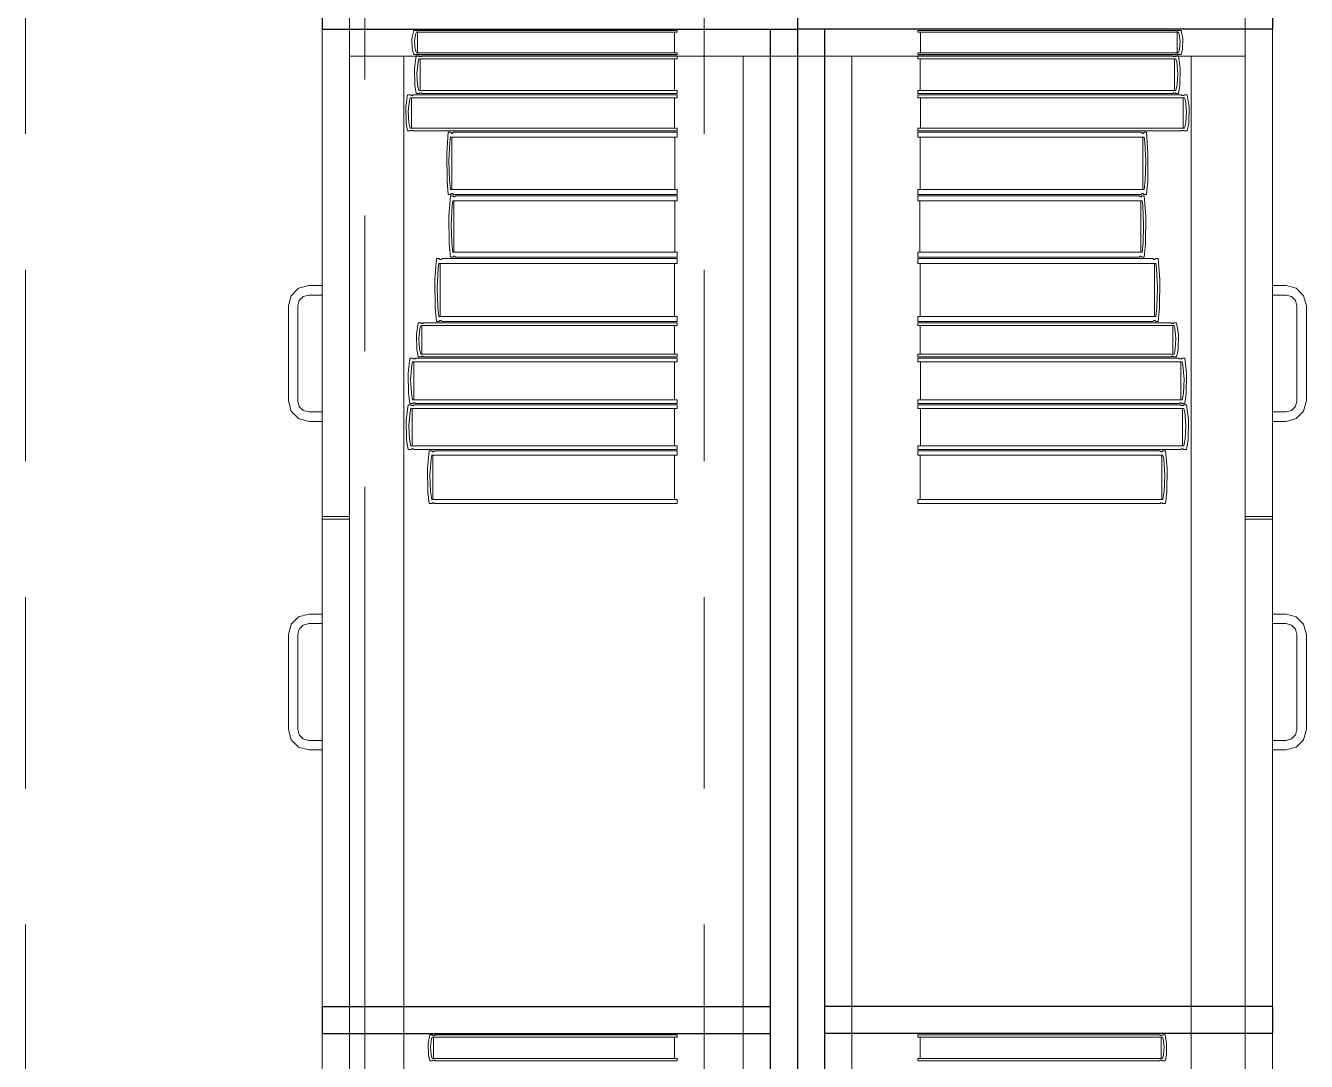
# Model space of a CAD drawing. Header units: inches. Extents: x -38 to 5698, y -33 to 92.
# Drawn here: x 293.57 to 294.514, y 13.527 to 14.29 of the extents above; entities that cross this region are included whole.
import ezdxf

# ---------------------------------------------------------------- set-up
doc = ezdxf.new("R2010")
doc.units = ezdxf.units.IN
doc.header["$MEASUREMENT"] = 0
doc.set_wipeout_variables(frame=1)
for name, pattern in [('Hidden Line', [0.195611, 0.141111, -0.0545]), ('Punto & Raya', [0.65, 0.5, -0.075, 0, -0.075]), ('Wipeout_Contour', [1, 0, -1])]:
    doc.linetypes.add(name, pattern=pattern)
for name, color, linetype in [('02 _ ARQ _ ALB _ Ejes Generales', 7, 'Continuous'), ('08 _ STR _ EXT _ 09 Vigas', 7, 'Continuous'), ('Interior - Mobiliario', 7, 'Continuous')]:
    doc.layers.add(name, color=color, linetype=linetype)

msp = doc.modelspace()

# ---------------------------------------------------------------- linework, layer by layer
at = {"layer": '08 _ STR _ EXT _ 09 Vigas', "color": 251, "linetype": 'Hidden Line', "lineweight": 13}
msp.add_line((293.57002, 7.7), (293.57002, 16.9), dxfattribs=at)
at = {"layer": 'Interior - Mobiliario', "color": 175, "linetype": 'Continuous', "lineweight": 13}
for p, q in [((293.8086, 12.82729), (293.8086, 14.28729)), ((293.8086, 14.28729), (294.1186, 14.28729)), ((294.1186, 14.28729), (294.1186, 12.82729)), ((294.1586, 14.28729), (294.1586, 12.82729)), ((294.4686, 14.28729), (294.1586, 14.28729)), ((294.4686, 12.82729), (294.4686, 14.28729)), ((293.85488, 14.27234), (293.85464, 14.28034)), ((293.8565, 14.27803), (293.85699, 14.27253)), ((294.4207, 14.27803), (294.42021, 14.27253)), ((294.42232, 14.27234), (294.42256, 14.28034)), ((293.8086, 14.26729), (293.8486, 14.26729)), ((293.8486, 14.26729), (294.0986, 14.26729)), ((293.85594, 14.26843), (293.85488, 14.27234)), ((293.85805, 14.26843), (293.85594, 14.26843)), ((293.85649, 14.2582), (293.85778, 14.26743)), ((293.85699, 14.27253), (293.85788, 14.26986)), ((293.85778, 14.26743), (293.85987, 14.26743)), ((293.85788, 14.26986), (294.04994, 14.26986)), ((293.85816, 14.2685), (293.85805, 14.26843)), ((293.8584, 14.2686), (293.85816, 14.2685)), ((293.85867, 14.26868), (293.8584, 14.2686)), ((293.85895, 14.26872), (293.85867, 14.26868)), ((293.85924, 14.26872), (293.85895, 14.26872)), ((293.85952, 14.26869), (293.85924, 14.26872)), ((293.85979, 14.26862), (293.85952, 14.26869)), ((293.86004, 14.26852), (293.85979, 14.26862)), ((293.85987, 14.26743), (293.86003, 14.26728)), ((293.86003, 14.26728), (293.86028, 14.26712)), ((293.8602, 14.26843), (293.86004, 14.26852)), ((294.04994, 14.26843), (293.8602, 14.26843)), ((293.86028, 14.26712), (293.86055, 14.26701)), ((293.86055, 14.26701), (293.86083, 14.26696)), ((293.86083, 14.26696), (293.86111, 14.26697)), ((293.86111, 14.26697), (293.86139, 14.26703)), ((293.86139, 14.26703), (293.86165, 14.26715)), ((293.86165, 14.26715), (293.86189, 14.26732)), ((293.86189, 14.26732), (293.862, 14.26743)), ((293.862, 14.26743), (294.04994, 14.26743)), ((294.04994, 14.26986), (294.04994, 14.26843)), ((294.04994, 14.26743), (294.04994, 14.26521)), ((294.4286, 14.26729), (294.1786, 14.26729)), ((294.41931, 14.26986), (294.22726, 14.26986)), ((294.22726, 14.26986), (294.22726, 14.26843)), ((294.22726, 14.26843), (294.417, 14.26843)), ((294.4152, 14.26743), (294.22726, 14.26743)), ((294.22726, 14.26743), (294.22726, 14.26521)), ((294.4153, 14.26732), (294.4152, 14.26743)), ((294.41555, 14.26715), (294.4153, 14.26732)), ((294.41581, 14.26703), (294.41555, 14.26715)), ((294.41609, 14.26697), (294.41581, 14.26703)), ((294.41637, 14.26696), (294.41609, 14.26697)), ((294.41665, 14.26701), (294.41637, 14.26696)), ((294.41692, 14.26712), (294.41665, 14.26701)), ((294.41717, 14.26728), (294.41692, 14.26712)), ((294.417, 14.26843), (294.41716, 14.26852)), ((294.41716, 14.26852), (294.41741, 14.26862)), ((294.41732, 14.26743), (294.41717, 14.26728)), ((294.41941, 14.26743), (294.41732, 14.26743)), ((294.41741, 14.26862), (294.41768, 14.26869)), ((294.41768, 14.26869), (294.41796, 14.26872)), ((294.41796, 14.26872), (294.41825, 14.26872)), ((294.41825, 14.26872), (294.41853, 14.26868)), ((294.41853, 14.26868), (294.41879, 14.2686)), ((294.41879, 14.2686), (294.41904, 14.2685)), ((294.41904, 14.2685), (294.41915, 14.26843)), ((294.41915, 14.26843), (294.42125, 14.26843)), ((294.42021, 14.27253), (294.41931, 14.26986)), ((294.4207, 14.2582), (294.41941, 14.26743)), ((294.42125, 14.26843), (294.42232, 14.27234)), ((294.4686, 14.26729), (294.4286, 14.26729)), ((293.85673, 14.24583), (293.85649, 14.2582)), ((293.85914, 14.26311), (293.85833, 14.25463)), ((293.85971, 14.26521), (293.85914, 14.26311)), ((294.04994, 14.26521), (293.85971, 14.26521)), ((293.86067, 14.24197), (293.86067, 14.26521)), ((294.04802, 14.26521), (294.04802, 14.24197)), ((294.22726, 14.26521), (294.41749, 14.26521)), ((294.22918, 14.26521), (294.22918, 14.24197)), ((294.41653, 14.24197), (294.41653, 14.26521)), ((294.41749, 14.26521), (294.41806, 14.26311)), ((294.41806, 14.26311), (294.41886, 14.25463)), ((294.42046, 14.24583), (294.4207, 14.2582)), ((293.85833, 14.25463), (293.85882, 14.24611)), ((294.41886, 14.25463), (294.41837, 14.24611)), ((293.85003, 14.2299), (293.85137, 14.23876)), ((293.85137, 14.23876), (293.85353, 14.23876)), ((293.85353, 14.23876), (293.85369, 14.23861)), ((293.85369, 14.23861), (293.85395, 14.23846)), ((293.85536, 14.23849), (293.85561, 14.23865)), ((293.85561, 14.23865), (293.85572, 14.23876)), ((293.85572, 14.23876), (294.04994, 14.23876)), ((293.85778, 14.23976), (293.85673, 14.24583)), ((293.85987, 14.23976), (293.85778, 14.23976)), ((293.85882, 14.24611), (293.85971, 14.24197)), ((293.85971, 14.24197), (294.04994, 14.24197)), ((293.85998, 14.23986), (293.85987, 14.23976)), ((293.86022, 14.24003), (293.85998, 14.23986)), ((293.86049, 14.24015), (293.86022, 14.24003)), ((293.86076, 14.24021), (293.86049, 14.24015)), ((293.86105, 14.24022), (293.86076, 14.24021)), ((293.86133, 14.24017), (293.86105, 14.24022)), ((293.8616, 14.24006), (293.86133, 14.24017)), ((293.86184, 14.23991), (293.8616, 14.24006)), ((293.862, 14.23976), (293.86184, 14.23991)), ((294.04994, 14.23976), (293.862, 14.23976)), ((294.04994, 14.24197), (294.04994, 14.23976)), ((294.04994, 14.23876), (294.04994, 14.23663)), ((294.41749, 14.24197), (294.22726, 14.24197)), ((294.22726, 14.24197), (294.22726, 14.23976)), ((294.22726, 14.23976), (294.4152, 14.23976)), ((294.42147, 14.23876), (294.22726, 14.23876)), ((294.22726, 14.23876), (294.22726, 14.23663)), ((294.4152, 14.23976), (294.41535, 14.23991)), ((294.41535, 14.23991), (294.4156, 14.24006)), ((294.4156, 14.24006), (294.41587, 14.24017)), ((294.41587, 14.24017), (294.41615, 14.24022)), ((294.41615, 14.24022), (294.41643, 14.24021)), ((294.41643, 14.24021), (294.41671, 14.24015)), ((294.41671, 14.24015), (294.41697, 14.24003)), ((294.41697, 14.24003), (294.41722, 14.23986)), ((294.41722, 14.23986), (294.41732, 14.23976)), ((294.41732, 14.23976), (294.41941, 14.23976)), ((294.41837, 14.24611), (294.41749, 14.24197)), ((294.41941, 14.23976), (294.42046, 14.24583)), ((294.42158, 14.23865), (294.42147, 14.23876)), ((294.42183, 14.23849), (294.42158, 14.23865)), ((294.42351, 14.23861), (294.42325, 14.23846)), ((294.42367, 14.23876), (294.42351, 14.23861)), ((294.42583, 14.23876), (294.42367, 14.23876)), ((294.42716, 14.2299), (294.42583, 14.23876)), ((293.85028, 14.21801), (293.85003, 14.2299)), ((293.85276, 14.23462), (293.85193, 14.22647)), ((293.85335, 14.23663), (293.85276, 14.23462)), ((294.04994, 14.23663), (293.85335, 14.23663)), ((293.85395, 14.23846), (293.85422, 14.23836)), ((293.85422, 14.23836), (293.85451, 14.23831)), ((293.85435, 14.21431), (293.85435, 14.23663)), ((293.85451, 14.23831), (293.8548, 14.23832)), ((293.8548, 14.23832), (293.85509, 14.23838)), ((293.85509, 14.23838), (293.85536, 14.23849)), ((294.04796, 14.23663), (294.04796, 14.21431)), ((294.22726, 14.23663), (294.42385, 14.23663)), ((294.22924, 14.23663), (294.22924, 14.21431)), ((294.42211, 14.23838), (294.42183, 14.23849)), ((294.42239, 14.23832), (294.42211, 14.23838)), ((294.42269, 14.23831), (294.42239, 14.23832)), ((294.42298, 14.23836), (294.42269, 14.23831)), ((294.42285, 14.21431), (294.42285, 14.23663)), ((294.42325, 14.23846), (294.42298, 14.23836)), ((294.42385, 14.23663), (294.42443, 14.23462)), ((294.42443, 14.23462), (294.42526, 14.22647)), ((294.42692, 14.21801), (294.42716, 14.2299)), ((293.85193, 14.22647), (293.85244, 14.21829)), ((294.42526, 14.22647), (294.42476, 14.21829)), ((293.85137, 14.21219), (293.85028, 14.21801)), ((293.85353, 14.21219), (293.85137, 14.21219)), ((293.85244, 14.21829), (293.85335, 14.21431)), ((293.85335, 14.21431), (294.04994, 14.21431)), ((293.85364, 14.21229), (293.85353, 14.21219)), ((293.85389, 14.21245), (293.85364, 14.21229)), ((293.85416, 14.21256), (293.85389, 14.21245)), ((293.85445, 14.21262), (293.85416, 14.21256)), ((293.85474, 14.21263), (293.85445, 14.21262)), ((293.85503, 14.21258), (293.85474, 14.21263)), ((293.85531, 14.21248), (293.85503, 14.21258)), ((293.85556, 14.21233), (293.85531, 14.21248)), ((293.85572, 14.21219), (293.85556, 14.21233)), ((294.04994, 14.21219), (293.85572, 14.21219)), ((293.88032, 14.19594), (293.88145, 14.21119)), ((293.88145, 14.21119), (293.88328, 14.21119)), ((293.88328, 14.21119), (293.88342, 14.21094)), ((293.88342, 14.21094), (293.88364, 14.21068)), ((293.88364, 14.21068), (293.88387, 14.21051)), ((293.88387, 14.21051), (293.88412, 14.21042)), ((293.88412, 14.21042), (293.88437, 14.21043)), ((293.88437, 14.21043), (293.88461, 14.21054)), ((293.88461, 14.21054), (293.88484, 14.21073)), ((293.88484, 14.21073), (293.88506, 14.21101)), ((293.88506, 14.21101), (293.88515, 14.21119)), ((293.88515, 14.21119), (294.04994, 14.21119)), ((294.04994, 14.21431), (294.04994, 14.21219)), ((294.04994, 14.21119), (294.04994, 14.20753)), ((294.42385, 14.21431), (294.22726, 14.21431)), ((294.22726, 14.21431), (294.22726, 14.21219)), ((294.22726, 14.21219), (294.42147, 14.21219)), ((294.39205, 14.21119), (294.22726, 14.21119)), ((294.22726, 14.21119), (294.22726, 14.20753)), ((294.39214, 14.21101), (294.39205, 14.21119)), ((294.39235, 14.21073), (294.39214, 14.21101)), ((294.39259, 14.21054), (294.39235, 14.21073)), ((294.39283, 14.21043), (294.39259, 14.21054)), ((294.39308, 14.21042), (294.39283, 14.21043)), ((294.39332, 14.21051), (294.39308, 14.21042)), ((294.39356, 14.21068), (294.39332, 14.21051)), ((294.39378, 14.21094), (294.39356, 14.21068)), ((294.39391, 14.21119), (294.39378, 14.21094)), ((294.39575, 14.21119), (294.39391, 14.21119)), ((294.39688, 14.19594), (294.39575, 14.21119)), ((294.42147, 14.21219), (294.42164, 14.21233)), ((294.42164, 14.21233), (294.42189, 14.21248)), ((294.42189, 14.21248), (294.42217, 14.21258)), ((294.42217, 14.21258), (294.42246, 14.21263)), ((294.42246, 14.21263), (294.42275, 14.21262)), ((294.42275, 14.21262), (294.42304, 14.21256)), ((294.42304, 14.21256), (294.42331, 14.21245)), ((294.42331, 14.21245), (294.42356, 14.21229)), ((294.42356, 14.21229), (294.42367, 14.21219)), ((294.42367, 14.21219), (294.42583, 14.21219)), ((294.42476, 14.21829), (294.42385, 14.21431)), ((294.42583, 14.21219), (294.42692, 14.21801)), ((293.88264, 14.20406), (293.88193, 14.19004)), ((293.88314, 14.20753), (293.88264, 14.20406)), ((294.04994, 14.20753), (293.88314, 14.20753)), ((293.88398, 14.16912), (293.88398, 14.20753)), ((294.04826, 14.20753), (294.04826, 14.16912)), ((294.22726, 14.20753), (294.39406, 14.20753)), ((294.22894, 14.20753), (294.22894, 14.16912)), ((294.39322, 14.16912), (294.39322, 14.20753)), ((294.39406, 14.20753), (294.39456, 14.20406)), ((294.39456, 14.20406), (294.39526, 14.19004)), ((293.88053, 14.17549), (293.88032, 14.19594)), ((294.39667, 14.17549), (294.39688, 14.19594)), ((293.88193, 14.19004), (293.88236, 14.17597)), ((294.39526, 14.19004), (294.39484, 14.17597)), ((293.88145, 14.16546), (293.88053, 14.17549)), ((293.88236, 14.17597), (293.88314, 14.16912)), ((294.39484, 14.17597), (294.39406, 14.16912)), ((294.39575, 14.16546), (294.39667, 14.17549)), ((293.88328, 14.16546), (293.88145, 14.16546)), ((293.8819, 14.14936), (293.88302, 14.16446)), ((293.88302, 14.16446), (293.88483, 14.16446)), ((293.88314, 14.16912), (294.04994, 14.16912)), ((293.88338, 14.16564), (293.88328, 14.16546)), ((293.88359, 14.16591), (293.88338, 14.16564)), ((293.88382, 14.16611), (293.88359, 14.16591)), ((293.88406, 14.16621), (293.88382, 14.16611)), ((293.88431, 14.16622), (293.88406, 14.16621)), ((293.88456, 14.16614), (293.88431, 14.16622)), ((293.88479, 14.16597), (293.88456, 14.16614)), ((293.88501, 14.1657), (293.88479, 14.16597)), ((293.88483, 14.16446), (293.88497, 14.16422)), ((293.88497, 14.16422), (293.88519, 14.16396)), ((293.88515, 14.16546), (293.88501, 14.1657)), ((294.04994, 14.16546), (293.88515, 14.16546)), ((293.88519, 14.16396), (293.88542, 14.16379)), ((293.88542, 14.16379), (293.88566, 14.1637)), ((293.88566, 14.1637), (293.88591, 14.16371)), ((293.88591, 14.16371), (293.88615, 14.16382)), ((293.88615, 14.16382), (293.88638, 14.16401)), ((293.88638, 14.16401), (293.88659, 14.16428)), ((293.88659, 14.16428), (293.88668, 14.16446)), ((293.88668, 14.16446), (294.04994, 14.16446)), ((294.04994, 14.16912), (294.04994, 14.16546)), ((294.04994, 14.16446), (294.04994, 14.16084)), ((294.39406, 14.16912), (294.22726, 14.16912)), ((294.22726, 14.16912), (294.22726, 14.16546)), ((294.22726, 14.16546), (294.39205, 14.16546)), ((294.39051, 14.16446), (294.22726, 14.16446)), ((294.22726, 14.16446), (294.22726, 14.16084)), ((294.39061, 14.16428), (294.39051, 14.16446)), ((294.39082, 14.16401), (294.39061, 14.16428)), ((294.39105, 14.16382), (294.39082, 14.16401)), ((294.39129, 14.16371), (294.39105, 14.16382)), ((294.39153, 14.1637), (294.39129, 14.16371)), ((294.39178, 14.16379), (294.39153, 14.1637)), ((294.39201, 14.16396), (294.39178, 14.16379)), ((294.39223, 14.16422), (294.39201, 14.16396)), ((294.39205, 14.16546), (294.39219, 14.1657)), ((294.39219, 14.1657), (294.3924, 14.16597)), ((294.39236, 14.16446), (294.39223, 14.16422)), ((294.39418, 14.16446), (294.39236, 14.16446)), ((294.3924, 14.16597), (294.39264, 14.16614)), ((294.39264, 14.16614), (294.39288, 14.16622)), ((294.39288, 14.16622), (294.39313, 14.16621)), ((294.39313, 14.16621), (294.39338, 14.16611)), ((294.39338, 14.16611), (294.39361, 14.16591)), ((294.39361, 14.16591), (294.39382, 14.16564)), ((294.39382, 14.16564), (294.39391, 14.16546)), ((294.39391, 14.16546), (294.39575, 14.16546)), ((294.3953, 14.14936), (294.39418, 14.16446)), ((293.88419, 14.1574), (293.8835, 14.14352)), ((293.88469, 14.16084), (293.88419, 14.1574)), ((294.04994, 14.16084), (293.88469, 14.16084)), ((293.88552, 14.1228), (293.88552, 14.16084)), ((294.04827, 14.16084), (294.04827, 14.1228)), ((294.22726, 14.16084), (294.39251, 14.16084)), ((294.22893, 14.16084), (294.22893, 14.1228)), ((294.39167, 14.1228), (294.39167, 14.16084)), ((294.39251, 14.16084), (294.393, 14.1574)), ((294.393, 14.1574), (294.3937, 14.14352)), ((293.88211, 14.12911), (293.8819, 14.14936)), ((294.39509, 14.12911), (294.3953, 14.14936)), ((293.8835, 14.14352), (293.88392, 14.12958)), ((294.3937, 14.14352), (294.39328, 14.12958)), ((293.88302, 14.11917), (293.88211, 14.12911)), ((293.88392, 14.12958), (293.88469, 14.1228)), ((294.39328, 14.12958), (294.39251, 14.1228)), ((294.39418, 14.11917), (294.39509, 14.12911)), ((293.87156, 14.10273), (293.87275, 14.11817)), ((293.87275, 14.11817), (293.87467, 14.11817)), ((293.87467, 14.11817), (293.87482, 14.11793)), ((293.87482, 14.11793), (293.87505, 14.11766)), ((293.87505, 14.11766), (293.8753, 14.11749)), ((293.8753, 14.11749), (293.87555, 14.1174)), ((293.87555, 14.1174), (293.87582, 14.11741)), ((293.87582, 14.11741), (293.87607, 14.11752)), ((293.87607, 14.11752), (293.87631, 14.11771)), ((293.87631, 14.11771), (293.87654, 14.118)), ((293.87654, 14.118), (293.87664, 14.11817)), ((293.87664, 14.11817), (294.04994, 14.11817)), ((293.88483, 14.11917), (293.88302, 14.11917)), ((293.88469, 14.1228), (294.04994, 14.1228)), ((293.88493, 14.11935), (293.88483, 14.11917)), ((293.88514, 14.11963), (293.88493, 14.11935)), ((293.88537, 14.11982), (293.88514, 14.11963)), ((293.88561, 14.11992), (293.88537, 14.11982)), ((293.88586, 14.11993), (293.88561, 14.11992)), ((293.8861, 14.11985), (293.88586, 14.11993)), ((293.88633, 14.11968), (293.8861, 14.11985)), ((293.88655, 14.11942), (293.88633, 14.11968)), ((293.88668, 14.11917), (293.88655, 14.11942)), ((294.04994, 14.11917), (293.88668, 14.11917)), ((294.04994, 14.1228), (294.04994, 14.11917)), ((294.04994, 14.11817), (294.04994, 14.11447)), ((294.39251, 14.1228), (294.22726, 14.1228)), ((294.22726, 14.1228), (294.22726, 14.11917)), ((294.22726, 14.11917), (294.39051, 14.11917)), ((294.40056, 14.11817), (294.22726, 14.11817)), ((294.22726, 14.11817), (294.22726, 14.11447)), ((294.39051, 14.11917), (294.39065, 14.11942)), ((294.39065, 14.11942), (294.39087, 14.11968)), ((294.39087, 14.11968), (294.3911, 14.11985)), ((294.3911, 14.11985), (294.39134, 14.11993)), ((294.39134, 14.11993), (294.39159, 14.11992)), ((294.39159, 14.11992), (294.39183, 14.11982)), ((294.39183, 14.11982), (294.39206, 14.11963)), ((294.39206, 14.11963), (294.39227, 14.11935)), ((294.39227, 14.11935), (294.39236, 14.11917)), ((294.39236, 14.11917), (294.39418, 14.11917)), ((294.40066, 14.118), (294.40056, 14.11817)), ((294.40088, 14.11771), (294.40066, 14.118)), ((294.40113, 14.11752), (294.40088, 14.11771)), ((294.40138, 14.11741), (294.40113, 14.11752)), ((294.40164, 14.1174), (294.40138, 14.11741)), ((294.4019, 14.11749), (294.40164, 14.1174)), ((294.40215, 14.11766), (294.4019, 14.11749)), ((294.40238, 14.11793), (294.40215, 14.11766)), ((294.40252, 14.11817), (294.40238, 14.11793)), ((294.40445, 14.11817), (294.40252, 14.11817)), ((294.40564, 14.10273), (294.40445, 14.11817)), ((293.87399, 14.11096), (293.87325, 14.09676)), ((293.87452, 14.11447), (293.87399, 14.11096)), ((294.04994, 14.11447), (293.87452, 14.11447)), ((293.87541, 14.07557), (293.87541, 14.11447)), ((294.04817, 14.11447), (294.04817, 14.07557)), ((294.22726, 14.11447), (294.40268, 14.11447)), ((294.22903, 14.11447), (294.22903, 14.07557)), ((294.40179, 14.07557), (294.40179, 14.11447)), ((294.40268, 14.11447), (294.4032, 14.11096)), ((294.4032, 14.11096), (294.40394, 14.09676)), ((293.7711, 14.09628), (293.7786, 14.09829)), ((293.7786, 14.09829), (293.7886, 14.09829)), ((293.7886, 14.09829), (293.7886, 14.09129)), ((293.87178, 14.08202), (293.87156, 14.10273)), ((294.40542, 14.08202), (294.40564, 14.10273)), ((294.4986, 14.09829), (294.4886, 14.09829)), ((294.4886, 14.09829), (294.4886, 14.09129)), ((294.5061, 14.09628), (294.4986, 14.09829)), ((293.7636, 14.08329), (293.76561, 14.09079)), ((293.76561, 14.09079), (293.7711, 14.09628)), ((293.7746, 14.09022), (293.77167, 14.08729)), ((293.7786, 14.09129), (293.7746, 14.09022)), ((293.7886, 14.09129), (293.7786, 14.09129)), ((293.87325, 14.09676), (293.87371, 14.08251)), ((294.40394, 14.09676), (294.40349, 14.08251)), ((294.4886, 14.09129), (294.4986, 14.09129)), ((294.4986, 14.09129), (294.5026, 14.09022)), ((294.5026, 14.09022), (294.50553, 14.08729)), ((294.51159, 14.09079), (294.5061, 14.09628)), ((294.5136, 14.08329), (294.51159, 14.09079)), ((293.7636, 14.01329), (293.7636, 14.08329)), ((293.77167, 14.08729), (293.7706, 14.08329)), ((293.7706, 14.08329), (293.7706, 14.01329)), ((293.87275, 14.07187), (293.87178, 14.08202)), ((293.87371, 14.08251), (293.87452, 14.07557)), ((294.40349, 14.08251), (294.40268, 14.07557)), ((294.40445, 14.07187), (294.40542, 14.08202)), ((294.50553, 14.08729), (294.5066, 14.08329)), ((294.5066, 14.08329), (294.5066, 14.01329)), ((294.5136, 14.01329), (294.5136, 14.08329)), ((293.8579, 14.06251), (293.85918, 14.07087)), ((293.85918, 14.07087), (293.86126, 14.07087)), ((293.86109, 14.06886), (293.86053, 14.06696)), ((294.04994, 14.06886), (293.86109, 14.06886)), ((293.86126, 14.07087), (293.86141, 14.07073)), ((293.86141, 14.07073), (293.86166, 14.07059)), ((293.86166, 14.07059), (293.86193, 14.07049)), ((293.86193, 14.07049), (293.8622, 14.07045)), ((293.86204, 14.04781), (293.86204, 14.06886)), ((293.8622, 14.07045), (293.86249, 14.07045)), ((293.86249, 14.07045), (293.86276, 14.07051)), ((293.86276, 14.07051), (293.86302, 14.07062)), ((293.86302, 14.07062), (293.86326, 14.07077)), ((293.86326, 14.07077), (293.86337, 14.07087)), ((293.86337, 14.07087), (294.04994, 14.07087)), ((293.87467, 14.07187), (293.87275, 14.07187)), ((293.87452, 14.07557), (294.04994, 14.07557)), ((293.87477, 14.07205), (293.87467, 14.07187)), ((293.875, 14.07233), (293.87477, 14.07205)), ((293.87524, 14.07252), (293.875, 14.07233)), ((293.8755, 14.07263), (293.87524, 14.07252)), ((293.87576, 14.07264), (293.8755, 14.07263)), ((293.87602, 14.07256), (293.87576, 14.07264)), ((293.87626, 14.07238), (293.87602, 14.07256)), ((293.87649, 14.07211), (293.87626, 14.07238)), ((293.87664, 14.07187), (293.87649, 14.07211)), ((294.04994, 14.07187), (293.87664, 14.07187)), ((294.04803, 14.06886), (294.04803, 14.04781)), ((294.04994, 14.07557), (294.04994, 14.07187)), ((294.04994, 14.07087), (294.04994, 14.06886)), ((294.40268, 14.07557), (294.22726, 14.07557)), ((294.22726, 14.07557), (294.22726, 14.07187)), ((294.22726, 14.07187), (294.40056, 14.07187)), ((294.41383, 14.07087), (294.22726, 14.07087)), ((294.22726, 14.07087), (294.22726, 14.06886)), ((294.22726, 14.06886), (294.41611, 14.06886)), ((294.22916, 14.06886), (294.22916, 14.04781)), ((294.40056, 14.07187), (294.40071, 14.07211)), ((294.40071, 14.07211), (294.40094, 14.07238)), ((294.40094, 14.07238), (294.40118, 14.07256)), ((294.40118, 14.07256), (294.40144, 14.07264)), ((294.40144, 14.07264), (294.4017, 14.07263)), ((294.4017, 14.07263), (294.40196, 14.07252)), ((294.40196, 14.07252), (294.4022, 14.07233)), ((294.4022, 14.07233), (294.40243, 14.07205)), ((294.40243, 14.07205), (294.40252, 14.07187)), ((294.40252, 14.07187), (294.40445, 14.07187)), ((294.41393, 14.07077), (294.41383, 14.07087)), ((294.41417, 14.07062), (294.41393, 14.07077)), ((294.41444, 14.07051), (294.41417, 14.07062)), ((294.41471, 14.07045), (294.41444, 14.07051)), ((294.41499, 14.07045), (294.41471, 14.07045)), ((294.41527, 14.07049), (294.41499, 14.07045)), ((294.41515, 14.04781), (294.41515, 14.06886)), ((294.41554, 14.07059), (294.41527, 14.07049)), ((294.41578, 14.07073), (294.41554, 14.07059)), ((294.41594, 14.07087), (294.41578, 14.07073)), ((294.41801, 14.07087), (294.41594, 14.07087)), ((294.41611, 14.06886), (294.41667, 14.06696)), ((294.4193, 14.06251), (294.41801, 14.07087)), ((293.85814, 14.0513), (293.8579, 14.06251)), ((293.86053, 14.06696), (293.85973, 14.05928)), ((293.85973, 14.05928), (293.86021, 14.05156)), ((294.41667, 14.06696), (294.41747, 14.05928)), ((294.41747, 14.05928), (294.41698, 14.05156)), ((294.41906, 14.0513), (294.4193, 14.06251)), ((293.85918, 14.04581), (293.85814, 14.0513)), ((293.86021, 14.05156), (293.86109, 14.04781)), ((294.41698, 14.05156), (294.41611, 14.04781)), ((294.41801, 14.04581), (294.41906, 14.0513)), ((293.85182, 14.03367), (293.85314, 14.04481)), ((293.85314, 14.04481), (293.85528, 14.04481)), ((293.85511, 14.04214), (293.85452, 14.0396)), ((294.04994, 14.04214), (293.85511, 14.04214)), ((293.85528, 14.04481), (293.85544, 14.04463)), ((293.85544, 14.04463), (293.8557, 14.04444)), ((293.8557, 14.04444), (293.85597, 14.04431)), ((293.85597, 14.04431), (293.85626, 14.04425)), ((293.85609, 14.01408), (293.85609, 14.04214)), ((293.85626, 14.04425), (293.85655, 14.04426)), ((293.85655, 14.04426), (293.85683, 14.04433)), ((293.85683, 14.04433), (293.8571, 14.04447)), ((293.8571, 14.04447), (293.85735, 14.04468)), ((293.85735, 14.04468), (293.85746, 14.04481)), ((293.85746, 14.04481), (294.04994, 14.04481)), ((293.86126, 14.04581), (293.85918, 14.04581)), ((293.86109, 14.04781), (294.04994, 14.04781)), ((293.86136, 14.0459), (293.86126, 14.04581)), ((293.8616, 14.04606), (293.86136, 14.0459)), ((293.86187, 14.04616), (293.8616, 14.04606)), ((293.86214, 14.04622), (293.86187, 14.04616)), ((293.86242, 14.04623), (293.86214, 14.04622)), ((293.8627, 14.04618), (293.86242, 14.04623)), ((293.86297, 14.04608), (293.8627, 14.04618)), ((293.86321, 14.04594), (293.86297, 14.04608)), ((293.86337, 14.04581), (293.86321, 14.04594)), ((294.04994, 14.04581), (293.86337, 14.04581)), ((294.04797, 14.04214), (294.04797, 14.01408)), ((294.04994, 14.04781), (294.04994, 14.04581)), ((294.04994, 14.04481), (294.04994, 14.04214)), ((294.41611, 14.04781), (294.22726, 14.04781)), ((294.22726, 14.04781), (294.22726, 14.04581)), ((294.22726, 14.04581), (294.41383, 14.04581)), ((294.41974, 14.04481), (294.22726, 14.04481)), ((294.22726, 14.04481), (294.22726, 14.04214)), ((294.22726, 14.04214), (294.42209, 14.04214)), ((294.22922, 14.04214), (294.22922, 14.01408)), ((294.41383, 14.04581), (294.41398, 14.04594)), ((294.41398, 14.04594), (294.41423, 14.04608)), ((294.41423, 14.04608), (294.4145, 14.04618)), ((294.4145, 14.04618), (294.41477, 14.04623)), ((294.41477, 14.04623), (294.41506, 14.04622)), ((294.41506, 14.04622), (294.41533, 14.04616)), ((294.41533, 14.04616), (294.41559, 14.04606)), ((294.41559, 14.04606), (294.41583, 14.0459)), ((294.41583, 14.0459), (294.41594, 14.04581)), ((294.41594, 14.04581), (294.41801, 14.04581)), ((294.41985, 14.04468), (294.41974, 14.04481)), ((294.4201, 14.04447), (294.41985, 14.04468)), ((294.42037, 14.04433), (294.4201, 14.04447)), ((294.42065, 14.04426), (294.42037, 14.04433)), ((294.42094, 14.04425), (294.42065, 14.04426)), ((294.42123, 14.04431), (294.42094, 14.04425)), ((294.42111, 14.01408), (294.42111, 14.04214)), ((294.4215, 14.04444), (294.42123, 14.04431)), ((294.42176, 14.04463), (294.4215, 14.04444)), ((294.42192, 14.04481), (294.42176, 14.04463)), ((294.42406, 14.04481), (294.42192, 14.04481)), ((294.42209, 14.04214), (294.42267, 14.0396)), ((294.42538, 14.03367), (294.42406, 14.04481)), ((293.85206, 14.01874), (293.85182, 14.03367)), ((293.85452, 14.0396), (293.8537, 14.02936)), ((294.42267, 14.0396), (294.42349, 14.02936)), ((294.42513, 14.01874), (294.42538, 14.03367)), ((293.8537, 14.02936), (293.8542, 14.01908)), ((294.42349, 14.02936), (294.42299, 14.01908)), ((293.76561, 14.00579), (293.7636, 14.01329)), ((293.7706, 14.01329), (293.77167, 14.00929)), ((293.85314, 14.01141), (293.85206, 14.01874)), ((293.8542, 14.01908), (293.85511, 14.01408)), ((293.85511, 14.01408), (294.04994, 14.01408)), ((294.04994, 14.01408), (294.04994, 14.01141)), ((294.42209, 14.01408), (294.22726, 14.01408)), ((294.22726, 14.01408), (294.22726, 14.01141)), ((294.42299, 14.01908), (294.42209, 14.01408)), ((294.42406, 14.01141), (294.42513, 14.01874)), ((294.5066, 14.01329), (294.50553, 14.00929)), ((294.51159, 14.00579), (294.5136, 14.01329)), ((293.7711, 14.0003), (293.76561, 14.00579)), ((293.77167, 14.00929), (293.7746, 14.00637)), ((293.7746, 14.00637), (293.7786, 14.00529)), ((293.7786, 14.00529), (293.7886, 14.00529)), ((293.7886, 14.00529), (293.7886, 13.99829)), ((293.8505, 13.99945), (293.85183, 14.01041)), ((293.85183, 14.01041), (293.85398, 14.01041)), ((293.85322, 14.00529), (293.8524, 13.99521)), ((293.85528, 14.01141), (293.85314, 14.01141)), ((293.85381, 14.00778), (293.85322, 14.00529)), ((294.04994, 14.00778), (293.85381, 14.00778)), ((293.85398, 14.01041), (293.85415, 14.01024)), ((293.85415, 14.01024), (293.8544, 14.01005)), ((293.8544, 14.01005), (293.85468, 14.00992)), ((293.85468, 14.00992), (293.85497, 14.00986)), ((293.8548, 13.98017), (293.8548, 14.00778)), ((293.85497, 14.00986), (293.85526, 14.00987)), ((293.85526, 14.00987), (293.85555, 14.00994)), ((293.85539, 14.01154), (293.85528, 14.01141)), ((293.85564, 14.01174), (293.85539, 14.01154)), ((293.85555, 14.00994), (293.85582, 14.01008)), ((293.85591, 14.01189), (293.85564, 14.01174)), ((293.85582, 14.01008), (293.85607, 14.01028)), ((293.85619, 14.01196), (293.85591, 14.01189)), ((293.85607, 14.01028), (293.85618, 14.01041)), ((293.85618, 14.01041), (294.04994, 14.01041)), ((293.85648, 14.01197), (293.85619, 14.01196)), ((293.85677, 14.01191), (293.85648, 14.01197)), ((293.85704, 14.01178), (293.85677, 14.01191)), ((293.8573, 14.01159), (293.85704, 14.01178)), ((293.85746, 14.01141), (293.8573, 14.01159)), ((294.04994, 14.01141), (293.85746, 14.01141)), ((294.04796, 14.00778), (294.04796, 13.98017)), ((294.04994, 14.01041), (294.04994, 14.00778)), ((294.22726, 14.01141), (294.41974, 14.01141)), ((294.42102, 14.01041), (294.22726, 14.01041)), ((294.22726, 14.01041), (294.22726, 14.00778)), ((294.22726, 14.00778), (294.42339, 14.00778)), ((294.22924, 14.00778), (294.22924, 13.98017)), ((294.41974, 14.01141), (294.4199, 14.01159)), ((294.4199, 14.01159), (294.42015, 14.01178)), ((294.42015, 14.01178), (294.42043, 14.01191)), ((294.42043, 14.01191), (294.42071, 14.01197)), ((294.42071, 14.01197), (294.421, 14.01196)), ((294.421, 14.01196), (294.42129, 14.01189)), ((294.42113, 14.01028), (294.42102, 14.01041)), ((294.42138, 14.01008), (294.42113, 14.01028)), ((294.42129, 14.01189), (294.42156, 14.01174)), ((294.42165, 14.00994), (294.42138, 14.01008)), ((294.42156, 14.01174), (294.42181, 14.01154)), ((294.42194, 14.00987), (294.42165, 14.00994)), ((294.42181, 14.01154), (294.42192, 14.01141)), ((294.42192, 14.01141), (294.42406, 14.01141)), ((294.42223, 14.00986), (294.42194, 14.00987)), ((294.42252, 14.00992), (294.42223, 14.00986)), ((294.4224, 13.98017), (294.4224, 14.00778)), ((294.42279, 14.01005), (294.42252, 14.00992)), ((294.42305, 14.01024), (294.42279, 14.01005)), ((294.42321, 14.01041), (294.42305, 14.01024)), ((294.42537, 14.01041), (294.42321, 14.01041)), ((294.42339, 14.00778), (294.42397, 14.00529)), ((294.42397, 14.00529), (294.4248, 13.99521)), ((294.4267, 13.99945), (294.42537, 14.01041)), ((294.4886, 14.00529), (294.4886, 13.99829)), ((294.4986, 14.00529), (294.4886, 14.00529)), ((294.5026, 14.00637), (294.4986, 14.00529)), ((294.50553, 14.00929), (294.5026, 14.00637)), ((294.5061, 14.0003), (294.51159, 14.00579)), ((293.7786, 13.99829), (293.7711, 14.0003)), ((293.7886, 13.99829), (293.7786, 13.99829)), ((293.85075, 13.98475), (293.8505, 13.99945)), ((293.8524, 13.99521), (293.8529, 13.98509)), ((294.4248, 13.99521), (294.4243, 13.98509)), ((294.42645, 13.98475), (294.4267, 13.99945)), ((294.4886, 13.99829), (294.4986, 13.99829)), ((294.4986, 13.99829), (294.5061, 14.0003)), ((293.85183, 13.97754), (293.85075, 13.98475)), ((293.8529, 13.98509), (293.85381, 13.98017)), ((294.4243, 13.98509), (294.42339, 13.98017)), ((294.42537, 13.97754), (294.42645, 13.98475)), ((293.85398, 13.97754), (293.85183, 13.97754)), ((293.85381, 13.98017), (294.04994, 13.98017)), ((293.85409, 13.97767), (293.85398, 13.97754)), ((293.85434, 13.97787), (293.85409, 13.97767)), ((293.85462, 13.97801), (293.85434, 13.97787)), ((293.8549, 13.97808), (293.85462, 13.97801)), ((293.8552, 13.97809), (293.8549, 13.97808)), ((293.85548, 13.97803), (293.8552, 13.97809)), ((293.85576, 13.97791), (293.85548, 13.97803)), ((293.85602, 13.97772), (293.85576, 13.97791)), ((293.85618, 13.97754), (293.85602, 13.97772)), ((294.04994, 13.97754), (293.85618, 13.97754)), ((293.86619, 13.96358), (293.86741, 13.97654)), ((293.86741, 13.97654), (293.8694, 13.97654)), ((293.8694, 13.97654), (293.86955, 13.97633)), ((293.86955, 13.97633), (293.86978, 13.97611)), ((293.86978, 13.97611), (293.87004, 13.97596)), ((293.87004, 13.97596), (293.8703, 13.97589)), ((293.8703, 13.97589), (293.87057, 13.9759)), ((293.87057, 13.9759), (293.87083, 13.97599)), ((293.87083, 13.97599), (293.87109, 13.97616)), ((293.87109, 13.97616), (293.87132, 13.97639)), ((293.87132, 13.97639), (293.87142, 13.97654)), ((293.87142, 13.97654), (294.04994, 13.97654)), ((294.04994, 13.98017), (294.04994, 13.97754)), ((294.04994, 13.97654), (294.04994, 13.97343)), ((294.42339, 13.98017), (294.22726, 13.98017)), ((294.22726, 13.98017), (294.22726, 13.97754)), ((294.22726, 13.97754), (294.42102, 13.97754)), ((294.40578, 13.97654), (294.22726, 13.97654)), ((294.22726, 13.97654), (294.22726, 13.97343)), ((294.40588, 13.97639), (294.40578, 13.97654)), ((294.40611, 13.97616), (294.40588, 13.97639)), ((294.40636, 13.97599), (294.40611, 13.97616)), ((294.40663, 13.9759), (294.40636, 13.97599)), ((294.4069, 13.97589), (294.40663, 13.9759)), ((294.40716, 13.97596), (294.4069, 13.97589)), ((294.40742, 13.97611), (294.40716, 13.97596)), ((294.40765, 13.97633), (294.40742, 13.97611)), ((294.4078, 13.97654), (294.40765, 13.97633)), ((294.40979, 13.97654), (294.4078, 13.97654)), ((294.41101, 13.96358), (294.40979, 13.97654)), ((294.42102, 13.97754), (294.42118, 13.97772)), ((294.42118, 13.97772), (294.42144, 13.97791)), ((294.42144, 13.97791), (294.42171, 13.97803)), ((294.42171, 13.97803), (294.422, 13.97809)), ((294.422, 13.97809), (294.42229, 13.97808)), ((294.42229, 13.97808), (294.42258, 13.97801)), ((294.42258, 13.97801), (294.42285, 13.97787)), ((294.42285, 13.97787), (294.4231, 13.97767)), ((294.4231, 13.97767), (294.42321, 13.97754)), ((294.42321, 13.97754), (294.42537, 13.97754)), ((293.8687, 13.97048), (293.86793, 13.95857)), ((293.86924, 13.97343), (293.8687, 13.97048)), ((294.04994, 13.97343), (293.86924, 13.97343)), ((293.87015, 13.94078), (293.87015, 13.97343)), ((294.04812, 13.97343), (294.04812, 13.94078)), ((294.22726, 13.97343), (294.40796, 13.97343)), ((294.22908, 13.97343), (294.22908, 13.94078)), ((294.40705, 13.94078), (294.40705, 13.97343)), ((294.40796, 13.97343), (294.4085, 13.97048)), ((294.4085, 13.97048), (294.40926, 13.95857)), ((293.86641, 13.9462), (293.86619, 13.96358)), ((293.86793, 13.95857), (293.8684, 13.9466)), ((294.40926, 13.95857), (294.4088, 13.9466)), ((294.41079, 13.9462), (294.41101, 13.96358)), ((293.86741, 13.93767), (293.86641, 13.9462)), ((293.8684, 13.9466), (293.86924, 13.94078)), ((294.4088, 13.9466), (294.40796, 13.94078)), ((294.40979, 13.93767), (294.41079, 13.9462)), ((293.8694, 13.93767), (293.86741, 13.93767)), ((293.86924, 13.94078), (294.04994, 13.94078)), ((293.8695, 13.93782), (293.8694, 13.93767)), ((293.86973, 13.93806), (293.8695, 13.93782)), ((293.86998, 13.93822), (293.86973, 13.93806)), ((293.87024, 13.93831), (293.86998, 13.93822)), ((293.87051, 13.93832), (293.87024, 13.93831)), ((293.87078, 13.93825), (293.87051, 13.93832)), ((293.87103, 13.9381), (293.87078, 13.93825)), ((293.87127, 13.93788), (293.87103, 13.9381)), ((293.87142, 13.93767), (293.87127, 13.93788)), ((294.04994, 13.93767), (293.87142, 13.93767)), ((294.04994, 13.94078), (294.04994, 13.93767)), ((294.40796, 13.94078), (294.22726, 13.94078)), ((294.22726, 13.94078), (294.22726, 13.93767)), ((294.22726, 13.93767), (294.40578, 13.93767)), ((294.40578, 13.93767), (294.40593, 13.93788)), ((294.40593, 13.93788), (294.40617, 13.9381)), ((294.40617, 13.9381), (294.40642, 13.93825)), ((294.40642, 13.93825), (294.40669, 13.93832)), ((294.40669, 13.93832), (294.40696, 13.93831)), ((294.40696, 13.93831), (294.40722, 13.93822)), ((294.40722, 13.93822), (294.40747, 13.93806)), ((294.40747, 13.93806), (294.4077, 13.93782)), ((294.4077, 13.93782), (294.4078, 13.93767)), ((294.4078, 13.93767), (294.40979, 13.93767)), ((293.7886, 13.92829), (293.8086, 13.92829)), ((294.4886, 13.92829), (294.4686, 13.92829)), ((293.7886, 13.92629), (293.8086, 13.92629)), ((294.4886, 13.92629), (294.4686, 13.92629)), ((293.7711, 13.85428), (293.76561, 13.84879)), ((293.7786, 13.85629), (293.7711, 13.85428)), ((293.7886, 13.85629), (293.7786, 13.85629)), ((293.7886, 13.84929), (293.7886, 13.85629)), ((294.4886, 13.85629), (294.4986, 13.85629)), ((294.4886, 13.84929), (294.4886, 13.85629)), ((294.4986, 13.85629), (294.5061, 13.85428)), ((294.5061, 13.85428), (294.51159, 13.84879)), ((293.76561, 13.84879), (293.7636, 13.84129)), ((293.7706, 13.84129), (293.77167, 13.84529)), ((293.77167, 13.84529), (293.7746, 13.84822)), ((293.7746, 13.84822), (293.7786, 13.84929)), ((293.7786, 13.84929), (293.7886, 13.84929)), ((294.4986, 13.84929), (294.4886, 13.84929)), ((294.5026, 13.84822), (294.4986, 13.84929)), ((294.50553, 13.84529), (294.5026, 13.84822)), ((294.5066, 13.84129), (294.50553, 13.84529)), ((294.51159, 13.84879), (294.5136, 13.84129)), ((293.7636, 13.84129), (293.7636, 13.77129)), ((293.7706, 13.77129), (293.7706, 13.84129)), ((294.5066, 13.77129), (294.5066, 13.84129)), ((294.5136, 13.84129), (294.5136, 13.77129)), ((293.7636, 13.77129), (293.76561, 13.76379)), ((293.77167, 13.76729), (293.7706, 13.77129)), ((293.7746, 13.76437), (293.77167, 13.76729)), ((294.5026, 13.76437), (294.50553, 13.76729)), ((294.50553, 13.76729), (294.5066, 13.77129)), ((294.5136, 13.77129), (294.51159, 13.76379)), ((293.76561, 13.76379), (293.7711, 13.7583)), ((293.7711, 13.7583), (293.7786, 13.75629)), ((293.7786, 13.76329), (293.7746, 13.76437)), ((293.7886, 13.76329), (293.7786, 13.76329)), ((293.7886, 13.75629), (293.7886, 13.76329)), ((294.4886, 13.76329), (294.4986, 13.76329)), ((294.4886, 13.75629), (294.4886, 13.76329)), ((294.4986, 13.76329), (294.5026, 13.76437)), ((294.5061, 13.7583), (294.4986, 13.75629)), ((294.51159, 13.76379), (294.5061, 13.7583)), ((293.7786, 13.75629), (293.7886, 13.75629)), ((294.4986, 13.75629), (294.4886, 13.75629)), ((293.86676, 13.5315), (293.86654, 13.53998)), ((293.86776, 13.52735), (293.86676, 13.5315)), ((293.86828, 13.53753), (293.86874, 13.5317)), ((293.86874, 13.5317), (293.86958, 13.52886)), ((294.40845, 13.5317), (294.40762, 13.52886)), ((294.40892, 13.53753), (294.40845, 13.5317)), ((294.40944, 13.52735), (294.41043, 13.5315)), ((294.41043, 13.5315), (294.41066, 13.53998)), ((293.86974, 13.52735), (293.86776, 13.52735)), ((293.86958, 13.52886), (294.04994, 13.52886)), ((293.86984, 13.52742), (293.86974, 13.52735)), ((293.87007, 13.52754), (293.86984, 13.52742)), ((293.87032, 13.52762), (293.87007, 13.52754)), ((293.87059, 13.52766), (293.87032, 13.52762)), ((293.87085, 13.52767), (293.87059, 13.52766)), ((293.87112, 13.52763), (293.87085, 13.52767)), ((293.87137, 13.52756), (293.87112, 13.52763)), ((293.87161, 13.52745), (293.87137, 13.52756)), ((293.87176, 13.52735), (293.87161, 13.52745)), ((294.04994, 13.52735), (293.87176, 13.52735)), ((294.04994, 13.52886), (294.04994, 13.52735)), ((294.40762, 13.52886), (294.22726, 13.52886)), ((294.22726, 13.52886), (294.22726, 13.52735)), ((294.22726, 13.52735), (294.40544, 13.52735)), ((294.40544, 13.52735), (294.40559, 13.52745)), ((294.40559, 13.52745), (294.40582, 13.52756)), ((294.40582, 13.52756), (294.40608, 13.52763)), ((294.40608, 13.52763), (294.40634, 13.52767)), ((294.40634, 13.52767), (294.40661, 13.52766)), ((294.40661, 13.52766), (294.40688, 13.52762)), ((294.40688, 13.52762), (294.40713, 13.52754)), ((294.40713, 13.52754), (294.40736, 13.52742)), ((294.40736, 13.52742), (294.40746, 13.52735)), ((294.40746, 13.52735), (294.40944, 13.52735))]:
    msp.add_line(p, q, dxfattribs=at)

# ---------------------------------------------------------------- next in the draw order: wipeouts: each hides what was drawn before it
at = {"color": 254, "linetype": 'Wipeout_Contour', "lineweight": 0, "ltscale": 9714.674097}
msp.add_wipeout([(293.7886, 13.54729), (294.1186, 13.54729), (294.1186, 13.56729), (293.7886, 13.56729)], dxfattribs=at).dxf.layer = 'Interior - Mobiliario'
at = {"color": 254, "linetype": 'Wipeout_Contour', "lineweight": 0, "ltscale": 9716.154074}
msp.add_wipeout([(294.4886, 13.54729), (294.4886, 13.56729), (294.1586, 13.56729), (294.1586, 13.54729)], dxfattribs=at).dxf.layer = 'Interior - Mobiliario'

# ---------------------------------------------------------------- next in the draw order: linework, layer by layer
at = {"layer": 'Interior - Mobiliario', "color": 175, "linetype": 'Continuous', "lineweight": 13}
for p, q in [((293.8086, 12.84729), (293.8086, 14.26729)), ((293.8486, 14.26729), (293.8486, 12.84729)), ((294.0986, 12.84729), (294.0986, 14.26729)), ((294.1786, 12.84729), (294.1786, 14.26729)), ((294.4286, 14.26729), (294.4286, 12.84729)), ((294.4686, 12.84729), (294.4686, 14.26729)), ((293.7886, 13.56729), (293.7886, 13.92629)), ((293.8086, 13.56729), (293.8086, 13.92629)), ((294.4686, 13.56729), (294.4686, 13.92629)), ((294.4886, 13.56729), (294.4886, 13.92629)), ((293.7886, 13.54729), (293.7886, 13.56729)), ((293.7886, 13.56729), (294.1186, 13.56729)), ((293.7886, 13.54729), (293.7886, 13.56729)), ((293.7886, 13.56729), (293.8086, 13.56729)), ((294.1186, 13.56729), (294.1186, 13.54729)), ((294.1586, 13.56729), (294.1586, 13.54729)), ((294.4886, 13.56729), (294.1586, 13.56729)), ((294.4886, 13.56729), (294.4686, 13.56729)), ((294.4886, 13.54729), (294.4886, 13.56729)), ((294.4886, 13.54729), (294.4886, 13.56729)), ((294.1186, 13.54729), (293.7886, 13.54729)), ((293.7886, 13.54729), (293.7886, 13.18829)), ((293.7886, 13.54729), (293.8086, 13.54729)), ((293.8086, 13.54729), (293.8086, 13.18829)), ((293.86654, 13.53998), (293.86776, 13.54629)), ((293.86776, 13.54629), (293.86974, 13.54629)), ((293.86904, 13.54334), (293.86828, 13.53753)), ((293.86958, 13.54478), (293.86904, 13.54334)), ((294.04994, 13.54478), (293.86958, 13.54478)), ((293.86974, 13.54629), (293.86989, 13.54619)), ((293.86989, 13.54619), (293.87013, 13.54608)), ((293.87013, 13.54608), (293.87038, 13.54601)), ((293.87038, 13.54601), (293.87064, 13.54598)), ((293.87049, 13.52886), (293.87049, 13.54478)), ((293.87064, 13.54598), (293.87091, 13.54598)), ((293.87091, 13.54598), (293.87118, 13.54603)), ((293.87118, 13.54603), (293.87143, 13.54611)), ((293.87143, 13.54611), (293.87166, 13.54622)), ((293.87166, 13.54622), (293.87176, 13.54629)), ((293.87176, 13.54629), (294.04994, 13.54629)), ((294.04812, 13.54478), (294.04812, 13.52886)), ((294.04994, 13.54629), (294.04994, 13.54478)), ((294.1586, 13.54729), (294.4886, 13.54729)), ((294.40544, 13.54629), (294.22726, 13.54629)), ((294.22726, 13.54629), (294.22726, 13.54478)), ((294.22726, 13.54478), (294.40762, 13.54478)), ((294.22908, 13.54478), (294.22908, 13.52886)), ((294.40554, 13.54622), (294.40544, 13.54629)), ((294.40577, 13.54611), (294.40554, 13.54622)), ((294.40602, 13.54603), (294.40577, 13.54611)), ((294.40628, 13.54598), (294.40602, 13.54603)), ((294.40655, 13.54598), (294.40628, 13.54598)), ((294.40682, 13.54601), (294.40655, 13.54598)), ((294.40671, 13.52886), (294.40671, 13.54478)), ((294.40707, 13.54608), (294.40682, 13.54601)), ((294.40731, 13.54619), (294.40707, 13.54608)), ((294.40746, 13.54629), (294.40731, 13.54619)), ((294.40944, 13.54629), (294.40746, 13.54629)), ((294.40762, 13.54478), (294.40816, 13.54334)), ((294.40816, 13.54334), (294.40892, 13.53753)), ((294.41066, 13.53998), (294.40944, 13.54629)), ((294.4686, 13.54729), (294.4686, 13.18829)), ((294.4886, 13.54729), (294.4686, 13.54729)), ((294.4886, 13.54729), (294.4886, 13.18829))]:
    msp.add_line(p, q, dxfattribs=at)
at = {"layer": 'Interior - Mobiliario', "color": 175, "linetype": 'Continuous', "lineweight": 30}
for p, q in [((293.7886, 13.56729), (294.1186, 13.56729)), ((293.7886, 13.56729), (293.7886, 13.54729)), ((294.1186, 13.56729), (294.1186, 13.54729)), ((294.4886, 13.56729), (294.1586, 13.56729)), ((294.1586, 13.56729), (294.1586, 13.54729)), ((294.4886, 13.56729), (294.4886, 13.54729)), ((293.7886, 13.54729), (294.1186, 13.54729)), ((294.4886, 13.54729), (294.1586, 13.54729))]:
    msp.add_line(p, q, dxfattribs=at)

# ---------------------------------------------------------------- next in the draw order: wipeouts: each hides what was drawn before it
at = {"color": 254, "linetype": 'Wipeout_Contour', "lineweight": 0, "ltscale": 9715.374523}
msp.add_wipeout([(294.1186, 12.82729), (294.1386, 12.82729), (294.1386, 14.28729), (294.1186, 14.28729)], dxfattribs=at).dxf.layer = 'Interior - Mobiliario'

# ---------------------------------------------------------------- next in the draw order: linework, layer by layer
at = {"layer": 'Interior - Mobiliario', "color": 175, "linetype": 'Continuous', "lineweight": 30}
for p, q in [((294.1186, 14.28729), (294.1386, 14.28729)), ((294.1186, 14.28729), (294.1186, 12.82729)), ((294.1386, 14.28729), (294.1386, 12.82729))]:
    msp.add_line(p, q, dxfattribs=at)
at = {"layer": 'Interior - Mobiliario', "color": 175, "linetype": 'Continuous', "lineweight": 13}
for p, q in [((294.1186, 12.82729), (294.1186, 14.28729)), ((294.1186, 14.28729), (294.1386, 14.28729)), ((294.1386, 14.28729), (294.1386, 12.82729)), ((294.0986, 14.26729), (294.1386, 14.26729)), ((294.1386, 14.26729), (294.1386, 12.84729)), ((293.7886, 13.56729), (294.1186, 13.56729)), ((294.1186, 13.56729), (294.1186, 13.54729)), ((294.1186, 13.54729), (293.7886, 13.54729))]:
    msp.add_line(p, q, dxfattribs=at)

# ---------------------------------------------------------------- next in the draw order: wipeouts: each hides what was drawn before it
at = {"color": 254, "linetype": 'Wipeout_Contour', "lineweight": 0, "ltscale": 9714.731071}
msp.add_wipeout([(293.7886, 14.28729), (294.1386, 14.28729), (294.1386, 14.30729), (293.7886, 14.30729)], dxfattribs=at).dxf.layer = 'Interior - Mobiliario'

# ---------------------------------------------------------------- next in the draw order: linework, layer by layer
at = {"layer": '02 _ ARQ _ ALB _ Ejes Generales', "color": 252, "linetype": 'Punto & Raya', "lineweight": 13}
msp.add_line((293.82002, 3.05001), (293.82002, 44.9), dxfattribs=at)
at = {"layer": '08 _ STR _ EXT _ 09 Vigas', "color": 251, "linetype": 'Hidden Line', "lineweight": 13}
msp.add_line((294.07002, 7.7), (294.07002, 16.9), dxfattribs=at)
at = {"layer": 'Interior - Mobiliario', "color": 175, "linetype": 'Continuous', "lineweight": 30}
for p, q in [((293.7886, 14.30729), (293.7886, 14.28729)), ((294.1386, 14.30729), (294.1386, 14.28729)), ((293.7886, 14.28729), (294.1386, 14.28729))]:
    msp.add_line(p, q, dxfattribs=at)
at = {"layer": 'Interior - Mobiliario', "color": 175, "linetype": 'Continuous', "lineweight": 13}
for p, q in [((293.7886, 14.28729), (293.7886, 14.30729)), ((293.7886, 14.30729), (293.7886, 12.80729)), ((293.8086, 14.26729), (293.8086, 14.30729)), ((294.1386, 14.30729), (294.1386, 14.28729)), ((294.1386, 14.30729), (294.1386, 14.26729)), ((294.1386, 12.80729), (294.1386, 14.30729)), ((294.1386, 14.28729), (293.7886, 14.28729)), ((293.7886, 12.82729), (293.7886, 14.28729)), ((293.7886, 14.28729), (294.1386, 14.28729)), ((293.7886, 12.82729), (293.7886, 14.28729)), ((293.7886, 14.28729), (294.1186, 14.28729)), ((293.7886, 14.28729), (293.7886, 13.92829)), ((293.7886, 14.28729), (293.8086, 14.28729)), ((293.8086, 12.82729), (293.8086, 14.28729)), ((293.8086, 14.28729), (294.1186, 14.28729)), ((293.8086, 12.82729), (293.8086, 14.28729)), ((293.8086, 14.28729), (294.1186, 14.28729)), ((293.8086, 14.28729), (293.8086, 13.92829)), ((293.85464, 14.28034), (293.85594, 14.28629)), ((293.85594, 14.28629), (293.85805, 14.28629)), ((293.85805, 14.28629), (293.85821, 14.2862)), ((293.85821, 14.2862), (293.85846, 14.2861)), ((293.85846, 14.2861), (293.85873, 14.28603)), ((293.85873, 14.28603), (293.85901, 14.286)), ((293.85901, 14.286), (293.8593, 14.286)), ((293.8593, 14.286), (293.85958, 14.28604)), ((293.85958, 14.28604), (293.85985, 14.28612)), ((293.85985, 14.28612), (293.86009, 14.28623)), ((293.86009, 14.28623), (293.8602, 14.28629)), ((293.8602, 14.28629), (294.04994, 14.28629)), ((294.04994, 14.28629), (294.04994, 14.28487)), ((294.1186, 14.28729), (294.1186, 12.82729)), ((294.1186, 14.28729), (294.1186, 12.82729)), ((294.1186, 14.28729), (294.1186, 12.82729)), ((294.1386, 14.28729), (294.1386, 12.82729)), ((293.85731, 14.28351), (293.8565, 14.27803)), ((293.85788, 14.28487), (293.85731, 14.28351)), ((294.04994, 14.28487), (293.85788, 14.28487)), ((293.85885, 14.26986), (293.85885, 14.28487)), ((294.048, 14.28487), (294.048, 14.26986))]:
    msp.add_line(p, q, dxfattribs=at)

# ---------------------------------------------------------------- next in the draw order: wipeouts: each hides what was drawn before it
at = {"color": 254, "linetype": 'Wipeout_Contour', "lineweight": 0, "ltscale": 9715.454521}
msp.add_wipeout([(294.1586, 12.82729), (294.1586, 14.28729), (294.1386, 14.28729), (294.1386, 12.82729)], dxfattribs=at).dxf.layer = 'Interior - Mobiliario'

# ---------------------------------------------------------------- next in the draw order: linework, layer by layer
at = {"layer": 'Interior - Mobiliario', "color": 175, "linetype": 'Continuous', "lineweight": 30}
for p, q in [((294.1586, 14.28729), (294.1386, 14.28729)), ((294.1386, 14.28729), (294.1386, 12.82729)), ((294.1586, 14.28729), (294.1586, 12.82729))]:
    msp.add_line(p, q, dxfattribs=at)
at = {"layer": 'Interior - Mobiliario', "color": 175, "linetype": 'Continuous', "lineweight": 13}
for p, q in [((294.1386, 14.28729), (294.1386, 12.82729)), ((294.1586, 14.28729), (294.1386, 14.28729)), ((294.1586, 12.82729), (294.1586, 14.28729)), ((294.1386, 14.26729), (294.1386, 12.84729)), ((294.1786, 14.26729), (294.1386, 14.26729)), ((294.1586, 13.56729), (294.1586, 13.54729)), ((294.4886, 13.56729), (294.1586, 13.56729)), ((294.1586, 13.54729), (294.4886, 13.54729))]:
    msp.add_line(p, q, dxfattribs=at)

# ---------------------------------------------------------------- next in the draw order: wipeouts: each hides what was drawn before it
at = {"color": 254, "linetype": 'Wipeout_Contour', "lineweight": 0, "ltscale": 9716.131047}
msp.add_wipeout([(294.4886, 14.28729), (294.4886, 14.30729), (294.1386, 14.30729), (294.1386, 14.28729)], dxfattribs=at).dxf.layer = 'Interior - Mobiliario'

# ---------------------------------------------------------------- next in the draw order: linework, layer by layer
at = {"layer": 'Interior - Mobiliario', "color": 175, "linetype": 'Continuous', "lineweight": 30}
for p, q in [((294.1386, 14.30729), (294.1386, 14.28729)), ((294.4886, 14.30729), (294.4886, 14.28729)), ((294.4886, 14.28729), (294.1386, 14.28729))]:
    msp.add_line(p, q, dxfattribs=at)
at = {"layer": 'Interior - Mobiliario', "color": 175, "linetype": 'Continuous', "lineweight": 13}
for p, q in [((294.1386, 14.30729), (294.1386, 14.28729)), ((294.1386, 14.30729), (294.1386, 14.26729)), ((294.1386, 12.80729), (294.1386, 14.30729)), ((294.4686, 14.26729), (294.4686, 14.30729)), ((294.4886, 14.28729), (294.4886, 14.30729)), ((294.4886, 14.30729), (294.4886, 12.80729)), ((294.1386, 14.28729), (294.4886, 14.28729)), ((294.1386, 14.28729), (294.1386, 12.82729)), ((294.4886, 14.28729), (294.1386, 14.28729)), ((294.1586, 14.28729), (294.1586, 12.82729)), ((294.4886, 14.28729), (294.1586, 14.28729)), ((294.1586, 14.28729), (294.1586, 12.82729)), ((294.4686, 14.28729), (294.1586, 14.28729)), ((294.1586, 14.28729), (294.1586, 12.82729)), ((294.4686, 14.28729), (294.1586, 14.28729)), ((294.417, 14.28629), (294.22726, 14.28629)), ((294.22726, 14.28629), (294.22726, 14.28487)), ((294.41711, 14.28623), (294.417, 14.28629)), ((294.41735, 14.28612), (294.41711, 14.28623)), ((294.41762, 14.28604), (294.41735, 14.28612)), ((294.4179, 14.286), (294.41762, 14.28604)), ((294.41818, 14.286), (294.4179, 14.286)), ((294.41847, 14.28603), (294.41818, 14.286)), ((294.41874, 14.2861), (294.41847, 14.28603)), ((294.41899, 14.2862), (294.41874, 14.2861)), ((294.41915, 14.28629), (294.41899, 14.2862)), ((294.42125, 14.28629), (294.41915, 14.28629)), ((294.42256, 14.28034), (294.42125, 14.28629)), ((294.4686, 12.82729), (294.4686, 14.28729)), ((294.4686, 12.82729), (294.4686, 14.28729)), ((294.4686, 14.28729), (294.4686, 13.92829)), ((294.4886, 14.28729), (294.4686, 14.28729)), ((294.4886, 12.82729), (294.4886, 14.28729)), ((294.4886, 12.82729), (294.4886, 14.28729)), ((294.4886, 14.28729), (294.4886, 13.92829)), ((294.22726, 14.28487), (294.41931, 14.28487)), ((294.2292, 14.28487), (294.2292, 14.26986)), ((294.41834, 14.26986), (294.41834, 14.28487)), ((294.41931, 14.28487), (294.41989, 14.28351)), ((294.41989, 14.28351), (294.4207, 14.27803))]:
    msp.add_line(p, q, dxfattribs=at)

doc.saveas('drawing.dxf')
